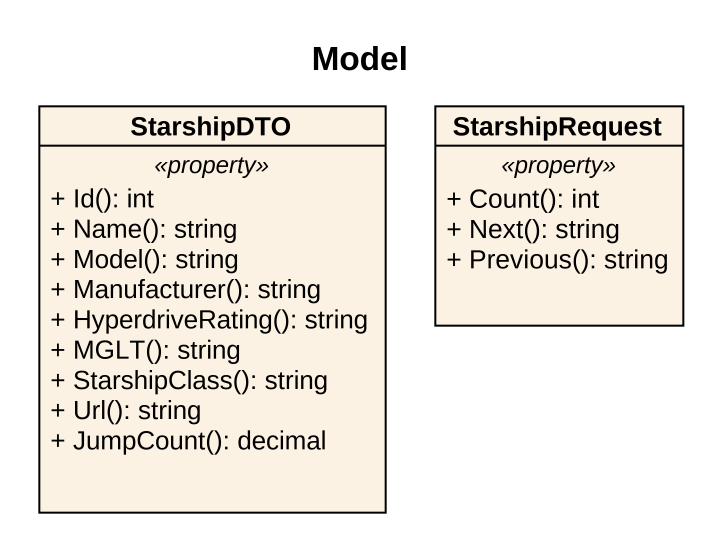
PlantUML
@startuml
title Model
hide circle
hide empty members
skinparam classAttributeIconSize 0
class StarshipDTO {
  .. <<property>> ..
  + Id(): int
  + Name(): string
  + Model(): string
  + Manufacturer(): string
  + HyperdriveRating(): string
  + MGLT(): string
  + StarshipClass(): string
  + Url(): string
  + JumpCount(): decimal
}
class StarshipRequest {
  .. <<property>> ..
  + Count(): int
  + Next(): string
  + Previous(): string
}
@enduml
